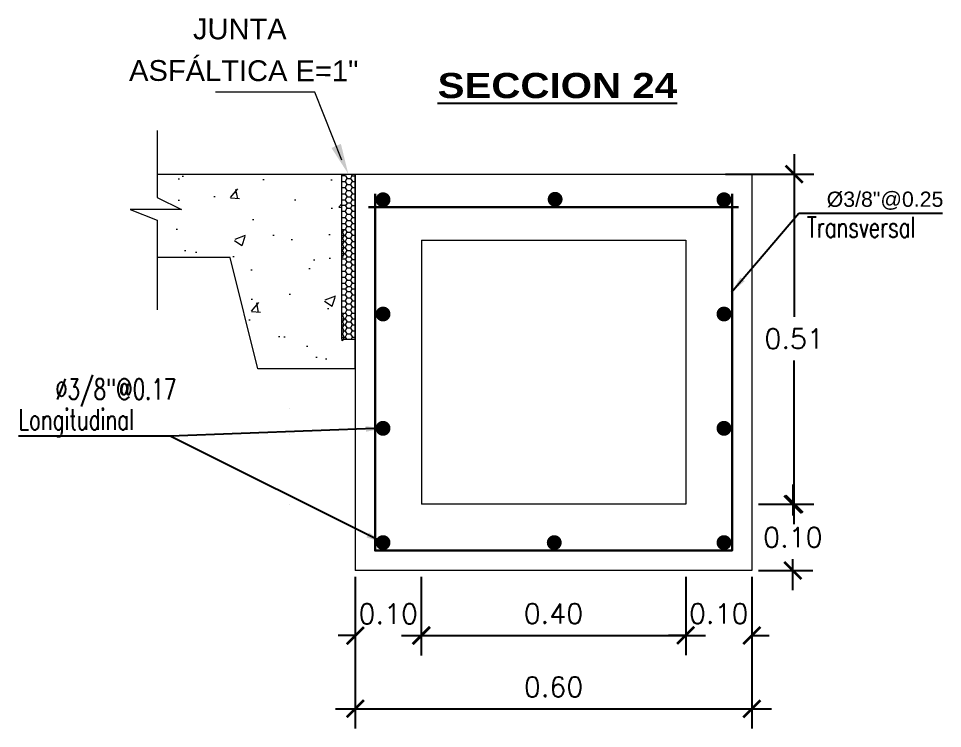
# Model space of a CAD drawing. Header units: millimetres. Extents: x 2085 to 2236, y 1365 to 1444.
# Drawn here: x 2229.721 to 2231.12, y 1434.701 to 1435.776 of the extents above; entities that cross this region are included whole.
import ezdxf

# ---------------------------------------------------------------- set-up
doc = ezdxf.new("R2010")
doc.units = ezdxf.units.MM
doc.linetypes.add('ACAD_ISO02W100', pattern=[15, 12, -3])
doc.linetypes.add('DASHED2', pattern=[0.375, 0.25, -0.125])
for name, color, linetype, lineweight in [('0.2', 32, 'ACAD_ISO02W100', 0), ('cotas', 1, 'Continuous', 15), ('linea fina 01', 189, 'Continuous', 0), ('PROYECCIONES-INT', 1, 'DASHED2', 5), ('TEXTO', 255, 'Continuous', 5)]:
    doc.layers.add(name, color=color, linetype=linetype, lineweight=lineweight)
doc.layers.add('TEX', color=3, linetype='Continuous')
doc.styles.add('COTAS', font='arial.ttf')
doc.styles.add('MtXpl_Arial_Black', font='')
doc.styles.add('ROMANS', font='romans.shx', dxfattribs={"width": 0.7})
doc.styles.add('ROMANS-DIM', font='romans.shx')
doc.styles.add('VANO', font='swissl.ttf', dxfattribs={"height": 0.2})
doc.styles.get('MtXpl_Arial_Black').set_extended_font_data('Arial Black')
doc.dimstyles.new('1-25V', dxfattribs={"dimscale": 0.2, "dimtxt": 0.18, "dimasz": 0.13, "dimexe": 0.18, "dimexo": 0.15, "dimgap": 0.1, "dimtad": 0, "dimtih": 1, "dimtoh": 1, "dimzin": 0, "dimdsep": 46, "dimtxsty": 'COTAS', "dimcen": 0.09, "dimadec": 0, "dimazin": 0, "dimtfac": 1, "dimtmove": 2, "dimatfit": 3, "dimfxl": 1, "dimtolj": 1, "dimtzin": 0, "dimarcsym": 0})
doc.dimstyles.new('20_METRIC  ARCHITECTURAL', dxfattribs={"dimscale": 0.2, "dimtxt": 0.03, "dimasz": 0.13, "dimexe": 0.15, "dimexo": 0.05, "dimgap": 0.09, "dimtad": 1, "dimtih": 1, "dimtoh": 1, "dimzin": 0, "dimdsep": 46, "dimtxsty": 'ROMANS-DIM', "dimblk": 'ARCHTICK', "dimcen": 2, "dimdle": 0.15, "dimclrd": 9, "dimclre": 9, "dimadec": 0, "dimazin": 0, "dimtfac": 1, "dimtix": 1, "dimtofl": 0, "dimtmove": 0, "dimatfit": 3, "dimfxl": 1, "dimfrac": 2, "dimtolj": 1, "dimtzin": 0, "dimarcsym": 0})

# ---------------------------------------------------------------- blocks, each defined once
blk = doc.blocks.new('_ArchTick')
at = {"color": 0, "linetype": 'ByBlock', "const_width": 0.15}
blk.add_lwpolyline([(-0.5, -0.5), (0.5, 0.5)], dxfattribs=at)
blk = doc.blocks.new('*D1007')
at = {"color": 9, "lineweight": -2, "transparency": 16777216}
for p, q in [((2230.231055997716, 1434.930565555384), (2230.231055997716, 1434.70113830856)), ((2230.831055997751, 1434.930565555384), (2230.831055997751, 1434.70113830856)), ((2230.201055997716, 1434.73113830856), (2230.861055997751, 1434.73113830856))]:
    blk.add_line(p, q, dxfattribs=at)
at = {"layer": 'Defpoints', "color": 0, "transparency": 16777216}
for p in [(2230.231055997716, 1434.940565555384, 5186.962977339907), (2230.831055997751, 1434.940565555384, 5186.962977339907), (2230.831055997751, 1434.73113830856)]:
    blk.add_point(p, dxfattribs=at)
at = {"color": 9, "lineweight": -2, "transparency": 16777216, "xscale": 0.026, "yscale": 0.026, "zscale": 0.026, "rotation": 180}
blk.add_blockref('_ArchTick', (2230.231055997716, 1434.73113830856), dxfattribs=at)
at = {"color": 9, "lineweight": -2, "transparency": 16777216, "xscale": 0.026, "yscale": 0.026, "zscale": 0.026}
blk.add_blockref('_ArchTick', (2230.831055997751, 1434.73113830856), dxfattribs=at)
at = {"color": 0, "lineweight": 0, "transparency": 16777216, "insert": (2230.531055997762, 1434.76413830856), "char_height": 0.03, "attachment_point": 5, "style": 'ROMANS-DIM'}
blk.add_mtext('\\A1;0.60', dxfattribs=at)
blk = doc.blocks.new('*D1008')
at = {"color": 9, "lineweight": -2, "transparency": 16777216}
for p, q in [((2230.895102916573, 1435.570565556874), (2230.895102916573, 1435.324242410457)), ((2230.791055861965, 1435.540565556874), (2230.925102916573, 1435.540565556874)), ((2230.895102916573, 1435.010565467467), (2230.895102916573, 1435.258242410457)), ((2230.841055861895, 1435.040565467467), (2230.925102916573, 1435.040565467467))]:
    blk.add_line(p, q, dxfattribs=at)
at = {"layer": 'Defpoints', "color": 0, "transparency": 16777216}
for p in [(2230.781055861965, 1435.540565556874, 5186.962977339907), (2230.831055861895, 1435.040565467467, 5186.962977339907), (2230.895102916573, 1435.040565467467)]:
    blk.add_point(p, dxfattribs=at)
at = {"color": 9, "lineweight": -2, "transparency": 16777216, "xscale": 0.026, "yscale": 0.026, "zscale": 0.026}
for p, rotation in [((2230.895102916573, 1435.540565556874), 90), ((2230.895102916573, 1435.040565467467), 270)]:
    blk.add_blockref('_ArchTick', p, dxfattribs=dict(at, rotation=rotation))
at = {"color": 0, "lineweight": 0, "transparency": 16777216, "insert": (2230.895102916573, 1435.291242410456), "char_height": 0.03, "width": 0.0914285714285714, "attachment_point": 5, "style": 'ROMANS-DIM'}
blk.add_mtext('\\A1;0.51', dxfattribs=at)
blk = doc.blocks.new('*D1009')
at = {"color": 9, "lineweight": -2, "transparency": 16777216}
for p, q in [((2230.893112378948, 1435.070565467467), (2230.893112378948, 1435.023565557992)), ((2230.841055861895, 1435.040565467467), (2230.923112378949, 1435.040565467467)), ((2230.893112378948, 1434.910565557247), (2230.893112378948, 1434.957565557992)), ((2230.841055861895, 1434.940565557247), (2230.923112378949, 1434.940565557247))]:
    blk.add_line(p, q, dxfattribs=at)
at = {"layer": 'Defpoints', "color": 0, "transparency": 16777216}
for p in [(2230.831055861895, 1435.040565467467), (2230.831055861895, 1434.940565557247), (2230.893112378948, 1434.940565557247)]:
    blk.add_point(p, dxfattribs=at)
at = {"color": 9, "lineweight": -2, "transparency": 16777216, "xscale": 0.026, "yscale": 0.026, "zscale": 0.026}
for p, rotation in [((2230.893112378948, 1435.040565467467), 90), ((2230.893112378948, 1434.940565557247), 270)]:
    blk.add_blockref('_ArchTick', p, dxfattribs=dict(at, rotation=rotation))
at = {"color": 0, "lineweight": 0, "transparency": 16777216, "insert": (2230.893112378948, 1434.990565557991), "char_height": 0.03, "attachment_point": 5, "style": 'ROMANS-DIM'}
blk.add_mtext('\\A1;0.10', dxfattribs=at)
blk = doc.blocks.new('*D1010')
at = {"color": 9, "lineweight": -2, "transparency": 16777216}
for p, q in [((2230.231055997716, 1434.930565557246), (2230.231055997716, 1434.811714997803)), ((2230.330776377054, 1434.930565557246), (2230.330776377054, 1434.811714997803)), ((2230.231055997716, 1434.841714997803), (2230.205055997716, 1434.841714997803)), ((2230.330776377054, 1434.841714997803), (2230.356776377053, 1434.841714997803))]:
    blk.add_line(p, q, dxfattribs=at)
at = {"layer": 'Defpoints', "color": 0, "transparency": 16777216}
for p in [(2230.231055997716, 1434.940565557246, 5186.962977339907), (2230.330776377054, 1434.940565557246, 5186.962977339907), (2230.330776377054, 1434.841714997803)]:
    blk.add_point(p, dxfattribs=at)
at = {"color": 9, "lineweight": -2, "transparency": 16777216, "xscale": 0.026, "yscale": 0.026, "zscale": 0.026}
blk.add_blockref('_ArchTick', (2230.231055997716, 1434.841714997803), dxfattribs=at)
at = {"color": 9, "lineweight": -2, "transparency": 16777216, "xscale": 0.026, "yscale": 0.026, "zscale": 0.026, "rotation": 180}
blk.add_blockref('_ArchTick', (2230.330776377054, 1434.841714997803), dxfattribs=at)
at = {"color": 0, "lineweight": 0, "transparency": 16777216, "insert": (2230.280916187385, 1434.874714997803), "char_height": 0.03, "attachment_point": 5, "style": 'ROMANS-DIM'}
blk.add_mtext('\\A1;0.10', dxfattribs=at)
blk = doc.blocks.new('*D1011')
at = {"color": 9, "lineweight": -2, "transparency": 16777216}
for p, q in [((2230.330776377054, 1434.930565555384), (2230.330776377054, 1434.812136458521)), ((2230.731055997716, 1434.930565555384), (2230.731055997716, 1434.812136458521)), ((2230.300776377053, 1434.842136458521), (2230.761055997716, 1434.842136458521))]:
    blk.add_line(p, q, dxfattribs=at)
at = {"layer": 'Defpoints', "color": 0, "transparency": 16777216}
for p in [(2230.330776377054, 1434.940565555384, 10373.92595467981), (2230.731055997716, 1434.940565555384, 5186.962977339907), (2230.731055997716, 1434.842136458521)]:
    blk.add_point(p, dxfattribs=at)
at = {"color": 9, "lineweight": -2, "transparency": 16777216, "xscale": 0.026, "yscale": 0.026, "zscale": 0.026, "rotation": 180}
blk.add_blockref('_ArchTick', (2230.330776377054, 1434.842136458521), dxfattribs=at)
at = {"color": 9, "lineweight": -2, "transparency": 16777216, "xscale": 0.026, "yscale": 0.026, "zscale": 0.026}
blk.add_blockref('_ArchTick', (2230.731055997716, 1434.842136458521), dxfattribs=at)
at = {"color": 0, "lineweight": 0, "transparency": 16777216, "insert": (2230.530916187385, 1434.875136458521), "char_height": 0.03, "attachment_point": 5, "style": 'ROMANS-DIM'}
blk.add_mtext('\\A1;0.40', dxfattribs=at)
blk = doc.blocks.new('*D1012')
at = {"color": 9, "lineweight": -2, "transparency": 16777216}
for p, q in [((2230.731055997716, 1434.930565555384), (2230.731055997716, 1434.812136458521)), ((2230.831055997751, 1434.930565555384), (2230.831055997751, 1434.812136458521)), ((2230.731055997716, 1434.842136458521), (2230.705055997716, 1434.842136458521)), ((2230.831055997751, 1434.842136458521), (2230.857055997751, 1434.842136458521))]:
    blk.add_line(p, q, dxfattribs=at)
at = {"layer": 'Defpoints', "color": 0, "transparency": 16777216}
for p in [(2230.731055997716, 1434.940565555384, 5186.962977339907), (2230.831055997751, 1434.940565555384, 5186.962977339907), (2230.831055997751, 1434.842136458521)]:
    blk.add_point(p, dxfattribs=at)
at = {"color": 9, "lineweight": -2, "transparency": 16777216, "xscale": 0.026, "yscale": 0.026, "zscale": 0.026}
blk.add_blockref('_ArchTick', (2230.731055997716, 1434.842136458521), dxfattribs=at)
at = {"color": 9, "lineweight": -2, "transparency": 16777216, "xscale": 0.026, "yscale": 0.026, "zscale": 0.026, "rotation": 180}
blk.add_blockref('_ArchTick', (2230.831055997751, 1434.842136458521), dxfattribs=at)
at = {"color": 0, "lineweight": 0, "transparency": 16777216, "insert": (2230.781055997733, 1434.875136458521), "char_height": 0.03, "attachment_point": 5, "style": 'ROMANS-DIM'}
blk.add_mtext('\\A1;0.10', dxfattribs=at)
blk = doc.blocks.new('TEXTO 1')
at = {"layer": 'linea fina 01', "ltscale": 0.1}
for p, q in [((-0.0508167723950521, 0.1241394892707319), (-0.2010398150864177, 0.1241394892707319)), ((-0.0100357992129006, 0.0209258095888174), (-0.0508167723950521, 0.1241394892707319))]:
    blk.add_line(p, q, dxfattribs=at)
blk.add_solid([(-0.02553807579244, 0.0394717055042122), (0, 0), (-0.0113560050455419, 0.0456207189772329)], dxfattribs=at)
at = {"layer": '0.2', "color": 251, "true_color": 0x636466, "style": 'VANO', "oblique": 359.9999999999988}
for s, p in [('JUNTA', (-0.235123199257103, 0.2039847484927009, -5186.962977339907)), ('ASFÁLTICA E=1"', (-0.331776078852684, 0.1410587300779298, -5186.962977339907))]:
    blk.add_text(s, height=0.0314999999999926, rotation=359.8799999999986, dxfattribs=at).set_placement(p)
blk = doc.blocks.new('junta asfaltica')
at = {"lineweight": 0}
h = blk.add_hatch(dxfattribs=at)
h.set_pattern_fill('AR-CONC', scale=0.01, style=0)
h.set_pattern_definition([(50, (-0.1189008341857516, -0.0700673807971271), (0.1639662020964036, -0.0143451769850128), [0.017145, -0.188595]), (355, (-0.1189008341857516, -0.0700673807971271), (-0.0317190792824724, 0.1719511607151316), [0.013716, -0.150876525753]), (100.4514446999999, (-0.1052370278862327, -0.0712628090009275), (0.1322471223813179, 0.1576059767209756), [0.01457100792, -0.1602812201399999]), (46.1842, (-0.1189008341857516, -0.0243473808466206), (0.2439711368029169, -0.0378380951394544), [0.0257175, -0.2828925]), (96.6355576099999, (-0.0985699241846305, -0.0275005307792071), (0.2136637206463527, 0.2226835121379494), [0.021856520826, -0.240422047344]), (351.18415117, (-0.1189008341857516, -0.0243473808466206), (0.2136637206584793, 0.2226835121269794), [0.020573970363, -0.226313758728]), (21, (-0.0960408341843504, -0.0357773808761977), (0.1364529521422192, -0.0920386783683789), [0.017145, -0.188595]), (326, (-0.0960408341843504, -0.0357773808761977), (0.0556218255128824, 0.1657691695100873), [0.013716, -0.150876]), (71.45144499999999, (-0.0846697548481643, -0.0434472707099758), (0.1920747773508445, 0.0737304919973147), [0.01457100792, -0.16028094384]), (37.5, (-0.1189008341857516, -0.0700673807971271), (0.0027797429255326, 0.0760995349858378), [0, -0.1490472, 0, -0.153162, 0, -0.1514475]), (7.499999999999999, (-0.1189008341857516, -0.0700673807971271), (0.0601376962592752, 0.0901625173363076), [0, -0.0873252, 0, -0.1456182, 0, -0.0577215]), (327.5, (-0.1698786341848972, -0.0700673807971271), (0.1220315356501842, -0.0051558695934061), [0, -0.05715, 0, -0.178308, 0, -0.236601]), (317.5, (-0.1927386341862984, -0.0700673807971271), (0.1333162632474163, 0.0228838419299997), [0, -0.074295, 0, -0.1184148, 0, -0.168021])])
h.paths.add_polyline_path([(-0.0210516101701615, 2.68221356e-08), (-0.2996047820056447, 2.68221356e-08), (-0.2996047820056447, -0.0354425396023999), (-0.2629513452084211, -0.0536842927335783), (-0.3405718617955244, -0.0536842927335783), (-0.2996047820056447, -0.0698087543248676), (-0.2996047820056447, -0.1263088059424717), (-0.1894634049244814, -0.1263088059424717), (-0.1473604562202126, -0.2947206035255476), (-0.0210516101701615, -0.2947206075489248)])
h = blk.add_hatch(dxfattribs=at)
h.set_pattern_fill('HONEY', scale=0.0187124216457653, angle=180, style=0)
h.set_pattern_definition([(360, (-1344.435306308298, 712.0165321929755), (0.0080206117279161, -0.0046307012336861), [0.0053470744852774, -0.0106941489705549]), (240, (-1344.435306308298, 712.0165321929755), (-0.0080206107696662, -0.0046307028934237), [0.0053470744852774, -0.0106941489705549]), (300, (-1344.435306308298, 712.0165321929755), (9.5825e-10, -0.0092614041271098), [-0.0106941489705548, 0.0053470744852774])])
h.paths.add_polyline_path([(-0.0210514743416752, -0.0843195278941949), (-0.0210514743416752, -0.1264220193027086), (-0.0160414602769379, -0.1264220193027086), (-0.0160414602769379, -0.0843195278941949)])
h = blk.add_hatch(dxfattribs=at)
h.set_pattern_fill('HONEY', scale=0.0187124216457653, angle=180, style=0)
h.set_pattern_definition([(360, (-1344.435306308298, 711.8902233816681), (0.0080206117279161, -0.0046307012336861), [0.0053470744852774, -0.0106941489705549]), (240, (-1344.435306308298, 711.8902233816681), (-0.0080206107696662, -0.0046307028934237), [0.0053470744852774, -0.0106941489705549]), (300, (-1344.435306308298, 711.8902233816681), (9.5825e-10, -0.0092614041271098), [-0.0106941489705548, 0.0053470744852774])])
h.paths.add_polyline_path([(-0.0210514743416752, -0.2106283378600438), (-0.0210514743416752, -0.2527308292685575), (-0.0160414602769379, -0.2527308292685575), (-0.0160414602769379, -0.2106283378600438)])
at = {"color": 7, "linetype": 'ByBlock', "lineweight": 0}
for p, q in [((-0.2996047820056447, 0.0657418549060367), (-0.2996047820056447, -0.0354425369203)), ((-0.2996047820056447, -0.0354425369203), (-0.2629513452084211, -0.0536842887102012)), ((-0.2629513452084211, -0.0536842887102012), (-0.3405718617955244, -0.0536842887102012)), ((-0.3405718617955244, -0.0536842887102012), (-0.2996047820056447, -0.0698087529838176)), ((-0.2996047820056447, -0.0698087529838176), (-0.2996047820056447, -0.2053593622147218))]:
    blk.add_line(p, q, dxfattribs=at)
at = {"color": 7, "lineweight": 0}
for p, q in [((-0.2996047820056447, 2.81631856e-08), (-0.0210516101701615, 2.81631856e-08)), ((-0.0210514743416752, 0), (0, 0)), ((-0.0210514743416752, 0), (-0.0210514743416752, -0.25)), ((-0.0066348896848467, 0), (-0.0049328113927913, -0.0029480829834938)), ((-1.357866495e-07, -0.2947206048668249), (-1.357866495e-07, 0)), ((-0.0210515703142846, -0.010682698041137), (-0.0205355835823866, -0.0115764141082764)), ((-0.020682943747488, -0.0112982127070609), (-0.0210515702724479, -0.0119366937874475)), ((-0.0148197005551083, -0.0027724613248665), (-0.0210514743416752, -0.0027724613248665)), ((-0.0203683337476832, -0.0113096965849309), (-0.0150212592793651, -0.0113096965849309)), ((-0.0126623334804208, -0.0066675102709723), (-0.0153358707461848, -0.0112982113657836)), ((-0.0151885115028563, -0.0115764141082764), (-0.0125149742584654, -0.0162071165441375)), ((-0.0148361946316982, -0.0029252399504003), (-0.0125149739019435, -0.0069457130134651)), ((-0.0123477220349742, -0.0066789941488423), (-0.0070006475457376, -0.0066789941488423)), ((-0.0051546604418036, -0.0029252412914502), (-0.0073152590334757, -0.0066675075888725)), ((-0.0046417228782047, -0.0112982100247336), (-0.0073152601439688, -0.0159289124608222)), ((-0.0071679010893604, -0.0069457116721878), (-0.0044943638449695, -0.0115764141082764)), ((-0.0051235891251054, -0.0029047425091449), (2.09184e-11, -0.0029047425091449)), ((-0.0043271103013467, -0.0113096965849309), (-9.55119503e-08, -0.0113096965849309)), ((-0.0210515699372991, -0.0199441029130867), (-0.0205355831840279, -0.0208378162978988)), ((-0.0206829452140482, -0.0205596175790106), (-0.0210515706708066, -0.0211980946362473)), ((-0.0203683337476832, -0.0205710987745533), (-0.0150212592793651, -0.0205710987745533)), ((-0.0126623334804208, -0.0159289138018721), (-0.0153358707461848, -0.0205596148966834)), ((-0.012662334612287, -0.0251903173327719), (-0.0153358718775962, -0.0298210184275831)), ((-0.0151885091140685, -0.0208378176391761), (-0.0125149718487592, -0.0254685200750373)), ((-0.0123477220349742, -0.0159403976797421), (-0.0070006475457376, -0.0159403976797421)), ((-0.0123477220349742, -0.0252017985283146), (-0.0070006475457376, -0.0252017985283146)), ((-0.0046417231928899, -0.0205596135556334), (-0.0073152604372808, -0.0251903146504446)), ((-0.0071678994549984, -0.0162071192264648), (-0.004494362168316, -0.0208378189802261)), ((-0.0071678997692288, -0.0254685200750373), (-0.0044943625248379, -0.0300992225108985)), ((-0.0043271103013467, -0.0205710987745533), (-9.55119503e-08, -0.0205710987745533)), ((-0.0210515702724479, -0.0292055037616592), (-0.0205355819684883, -0.0300992225108985)), ((-0.0206829452140482, -0.0298210197686331), (-0.0210515703774945, -0.0304594981669197)), ((-0.0210515698745439, -0.038466907292559), (-0.0205355807952401, -0.0393606260417983)), ((-0.0206829463459144, -0.0390824232995328), (-0.0210515704193313, -0.0397208990157196)), ((-0.0203683337476832, -0.0298325009644032), (-0.0150212592793651, -0.0298325009644032)), ((-0.0203683337476832, -0.0390939018129757), (-0.0150212592793651, -0.0390939018129757)), ((-0.012662334905599, -0.0344517195223944), (-0.0153358721709083, -0.0390824219584829)), ((-0.0151885087157098, -0.0300992225108985), (-0.0125149714504005, -0.0347299236059371)), ((-0.0151885074797065, -0.0393606260417983), (-0.0125149702348608, -0.0439913284778868)), ((-0.0123477220349742, -0.0344632034002643), (-0.0070006475457376, -0.0344632034002643)), ((-0.0046417253929576, -0.0298210197686331), (-0.0073152626373485, -0.0344517222047216)), ((-0.0046417257703979, -0.0390824232995328), (-0.0073152630357072, -0.043713125735394)), ((-0.007167897380441, -0.034729924946987), (-0.004494360114677, -0.0393606260417983)), ((-0.0043271103013467, -0.0298325009644032), (-9.55537871e-08, -0.0298325009644032)), ((-0.0043271103013467, -0.0390939018129757), (-9.55537871e-08, -0.0390939018129757)), ((-0.0210515703142846, -0.0557221157848744), (-0.0205355839802906, -0.0566158291696866)), ((-0.0149139519339769, -0.0477837949990772), (-0.0206632865078973, -0.0477837949990772)), ((-0.0126623331034352, -0.0517069253326099), (-0.0153358703478261, -0.0563376264274211)), ((-0.0125149702348608, -0.0439913284778868), (-0.014899782829616, -0.0475884993372802)), ((-0.0148361946316982, -0.0479646563528604), (-0.0125149739019435, -0.0519851307569752)), ((-0.0123477220349742, -0.0437246042490642), (-0.0070006475457376, -0.0437246042490642)), ((-0.0123477220349742, -0.0517184105515298), (-0.0070006475457376, -0.0517184105515298)), ((-0.0051546604418036, -0.0479646590351877), (-0.0073152590334757, -0.0517069253326099)), ((-0.0071679007123748, -0.0519851307569752), (-0.0044943634466108, -0.0566158305107365)), ((-0.0069412944512806, -0.0439446634054548), (-0.0051814038679368, -0.0474320340156282)), ((-0.0052986274031355, -0.0476877263188271), (2.09184e-11, -0.0476877263188271)), ((-0.020682943747488, -0.056337630450571), (-0.0210515702724479, -0.056976108849085)), ((-0.0210515699372991, -0.0649835179744969), (-0.0205355831840279, -0.0658772340416363)), ((-0.0206829448370627, -0.0655990312993708), (-0.0210515706708066, -0.0662375083566076)), ((-0.0203683337476832, -0.056349112987391), (-0.0150212592793651, -0.056349112987391)), ((-0.0203683337476832, -0.0656105138361909), (-0.0150212592793651, -0.0656105138361909)), ((-0.0126623334804208, -0.0609683302043322), (-0.0153358707461848, -0.0655990312993708)), ((-0.0151885111258707, -0.0566158305107365), (-0.0125149738601067, -0.061246532946825)), ((-0.015188509491054, -0.0658772353826862), (-0.0125149722466631, -0.0705079364777248)), ((-0.0123477220349742, -0.0609798140824296), (-0.0070006475457376, -0.0609798140824296)), ((-0.0046417228782047, -0.0563376264274211), (-0.0073152601439688, -0.0609683275222324)), ((-0.0046417231928899, -0.0655990299580935), (-0.0073152604372808, -0.0702297310531321)), ((-0.0071678994549984, -0.061246534287875), (-0.004494362168316, -0.0658772367239635)), ((-0.0043271103013467, -0.056349112987391), (-9.55119503e-08, -0.056349112987391)), ((-0.0043271103013467, -0.0656105138361909), (-9.55119503e-08, -0.0656105138361909)), ((-0.0210515702724479, -0.0742449201643467), (-0.0205355819684883, -0.075138637572536)), ((-0.0206829452140482, -0.0748604361713206), (-0.0210515695812319, -0.0754989132285573)), ((-0.0210515698745439, -0.0835063236952465), (-0.0206477031460963, -0.0842058411240032)), ((-0.0203683337476832, -0.0748719160258133), (-0.0150212592793651, -0.0748719160258133)), ((-0.012662334612287, -0.0702297323941821), (-0.0153358718775962, -0.0748604348302706)), ((-0.012662334905599, -0.0794911372661318), (-0.0153358721709083, -0.0841218370198931)), ((-0.0151885087157098, -0.075138637572536), (-0.0125149714504005, -0.0797693400083972)), ((-0.0123477220349742, -0.0702412162720521), (-0.0070006475457376, -0.0702412162720521)), ((-0.0123477220349742, -0.0795026184619019), (-0.0070006475457376, -0.0795026184619019)), ((-0.0046417254766311, -0.0748604361713206), (-0.0073152627423951, -0.0794911386071817)), ((-0.0071678993713249, -0.0705079391598247), (-0.0044943621264792, -0.075138638913586)), ((-0.0071678977783449, -0.0797693413494471), (-0.0046064829057286, -0.0842058411240032)), ((-0.0043271103013467, -0.0748719160258133), (-9.55537871e-08, -0.0748719160258133)), ((-0.0210515696230687, -0.0920769859849315), (-0.0205355836869785, -0.092970700711021)), ((-0.0206829438311615, -0.0926924993098055), (-0.0210515699791358, -0.0933309790491421)), ((-0.0206829463459144, -0.084121839701993), (-0.0207314448966827, -0.0842058411240032)), ((-0.0203683337476832, -0.0841333195567131), (-0.0150212592793651, -0.0841333195567131)), ((-0.0203683337476832, -0.0927039805053482), (-0.0150212592793651, -0.0927039805053482)), ((-0.0126623335854674, -0.088061795532667), (-0.0153358708507767, -0.0926924979687556)), ((-0.0126623335431759, -0.0973232004046167), (-0.0153358707880216, -0.101953900158378)), ((-0.015188510140888, -0.092970700711021), (-0.0125149728751239, -0.0976014018058322)), ((-0.0148361947362901, -0.0843195265531449), (-0.0125149740069901, -0.0883399996162098)), ((-0.0123477220349742, -0.088073280751587), (-0.0070006475457376, -0.088073280751587)), ((-0.0123477220349742, -0.0973346829414368), (-0.0070006475457376, -0.0973346829414368)), ((-0.0051546604836403, -0.0843195278941949), (-0.0073152590753125, -0.0880617941916171)), ((-0.0046417224803008, -0.0926924966274783), (-0.0073152597456101, -0.0973231963812396)), ((-0.0071679011521155, -0.0883399982749325), (-0.0044943638868062, -0.0929706993699711)), ((-0.0071678995386719, -0.0976014044879321), (-0.0044943622733626, -0.1022321055829707)), ((-0.0043271103013467, -0.0841333195567131), (-9.55537871e-08, -0.0841333195567131)), ((-0.0043271103013467, -0.0927039805053482), (-9.55119503e-08, -0.0927039805053482)), ((-0.0210515699372991, -0.1013383868337314), (-0.0205355831840279, -0.1022321029006434)), ((-0.0206829453190949, -0.101953901499428), (-0.0210515707544801, -0.1025923812389919)), ((-0.0210515695812319, -0.1105997917054537), (-0.0205355820526165, -0.1114935077725931)), ((-0.0206829452772581, -0.1112153063713777), (-0.0210515700209726, -0.1118537820875645)), ((-0.0203683337476832, -0.101965384036248), (-0.0150212592793651, -0.101965384036248)), ((-0.0203683337476832, -0.1112267862260978), (-0.0150212592793651, -0.1112267862260978)), ((-0.0126623342348467, -0.1065846025942392), (-0.0153358714792376, -0.1112153050303277)), ((-0.015188509197742, -0.1022321055829707), (-0.0125149719533511, -0.1068628080188319)), ((-0.0151885087157098, -0.1114935077725931), (-0.0125149714504005, -0.1161242088676317)), ((-0.0123477220349742, -0.1065960851310592), (-0.0070006475457376, -0.1065960851310592)), ((-0.0046417235698755, -0.1019538988173281), (-0.0073152608356395, -0.1065846012531892)), ((-0.0046417250787272, -0.1112153063713777), (-0.0073152623649548, -0.115846006125139)), ((-0.0071678984072605, -0.1068628080188319), (-0.0044943611624149, -0.1114935091138705)), ((-0.0043271103013467, -0.101965384036248), (-9.55119503e-08, -0.101965384036248)), ((-0.0043271103013467, -0.1112267862260978), (-9.55537871e-08, -0.1112267862260978)), ((-0.0210515698745439, -0.1198611925542536), (-0.0205355807952401, -0.1207549126445428)), ((-0.0206829459475557, -0.1204767085612275), (-0.0210515700209726, -0.121115182936137)), ((-0.0203683337476832, -0.1204881884157203), (-0.0150212592793651, -0.1204881884157203)), ((-0.0126623353035029, -0.115846004784089), (-0.015335872569267, -0.1204767072199502)), ((-0.0151885076052167, -0.1207549126445428), (-0.0125149703189891, -0.1253856150806314)), ((-0.0129228676319144, -0.1255586645006588), (-0.0148348480788627, -0.1288070999084994)), ((-0.0123477220349742, -0.115857488661959), (-0.0070006475457376, -0.115857488661959)), ((-0.0123477220349742, -0.1251188908515814), (-0.0070006475457376, -0.1251188908515814)), ((-0.0073218910883952, -0.1251188908515814), (-0.0049328113927913, -0.1292568942903927)), ((-0.0046417261683018, -0.1204767085612275), (-0.0073152634336111, -0.1251074109970887)), ((-0.0071678974850329, -0.1161242115497316), (-0.0044943602197236, -0.1207549139855928)), ((-0.0043271103013467, -0.1204881884157203), (-9.55537871e-08, -0.1204881884157203)), ((-0.1894634049244814, -0.1263088032603719), (-0.2996047820056447, -0.1263088032603719)), ((-0.1473604562202126, -0.2947206021844977), (-0.1894634049244814, -0.1263088032603719)), ((-0.0210515703142846, -0.1369915093480358), (-0.0205355835823866, -0.1378852240741253)), ((-0.020682943747488, -0.1376070226729098), (-0.0210515702724479, -0.1382455037532964)), ((-0.0148197005551083, -0.1290812712907154), (-0.0210514743416752, -0.1290812712907154)), ((-0.0203683337476832, -0.1376185065507798), (-0.0150212592793651, -0.1376185065507798)), ((-0.0126623334804208, -0.1329763215778712), (-0.0153358707461848, -0.1376070213316325)), ((-0.0151885115028563, -0.1378852240741253), (-0.0125149742584654, -0.1425159265099865)), ((-0.0148361946316982, -0.1292340499162492), (-0.0125149739019435, -0.133254524320364)), ((-0.0123477220349742, -0.1329878041146912), (-0.0070006475457376, -0.1329878041146912)), ((-0.0051546604418036, -0.1292340525983491), (-0.0073152590334757, -0.1329763188957713)), ((-0.0046417228782047, -0.1376070199905826), (-0.0073152601439688, -0.1422377224266711)), ((-0.0071679010893604, -0.1332545229793141), (-0.0044943638449695, -0.1378852240741253)), ((-0.0051235891251054, -0.1292135524749938), (2.09184e-11, -0.1292135524749938)), ((-0.0043271103013467, -0.1376185065507798), (-9.55119503e-08, -0.1376185065507798)), ((-0.0210515699372991, -0.1462529128789356), (-0.0205355831840279, -0.1471466276050251)), ((-0.0206829452140482, -0.1468684275448595), (-0.0210515706708066, -0.1475069046020963)), ((-0.0203683337476832, -0.1468799073993523), (-0.0150212592793651, -0.1468799073993523)), ((-0.0126623334804208, -0.142237723767721), (-0.0153358707461848, -0.1468684262038096)), ((-0.012662334612287, -0.1514991259575709), (-0.0153358718775962, -0.156129828393432)), ((-0.0151885091140685, -0.147146628946075), (-0.0125149718487592, -0.1517773300408862)), ((-0.0123477220349742, -0.1422492089866409), (-0.0070006475457376, -0.1422492089866409)), ((-0.0123477220349742, -0.1515106098354408), (-0.0070006475457376, -0.1515106098354408)), ((-0.0046417231928899, -0.1468684248625323), (-0.0073152604372808, -0.1514991246162936)), ((-0.0071678994549984, -0.1425159291923137), (-0.004494362168316, -0.1471466302871249)), ((-0.0071678997692288, -0.1517773300408862), (-0.0044943625248379, -0.1564080324767474)), ((-0.0043271103013467, -0.1468799073993523), (-9.55119503e-08, -0.1468799073993523)), ((-0.0210515702724479, -0.1555143137275081), (-0.0205355819684883, -0.1564080324767474)), ((-0.0206829452140482, -0.156129829734482), (-0.0210515703774945, -0.156768309474046)), ((-0.0210515698745439, -0.1647757172584079), (-0.0205355807952401, -0.1656694360076472)), ((-0.0206829463459144, -0.1653912332653817), (-0.0210515704193313, -0.1660297089815685)), ((-0.0203683337476832, -0.1561413109302521), (-0.0150212592793651, -0.1561413109302521)), ((-0.0203683337476832, -0.1654027131198745), (-0.0150212592793651, -0.1654027131198745)), ((-0.012662334905599, -0.1607605308292932), (-0.0153358721709083, -0.1653912319243318)), ((-0.0151885087157098, -0.1564080324767474), (-0.0125149714504005, -0.1610387349128359)), ((-0.0151885074797065, -0.1656694360076472), (-0.0125149702348608, -0.1703001384437357)), ((-0.0123477220349742, -0.1607720133661132), (-0.0070006475457376, -0.1607720133661132)), ((-0.0046417253929576, -0.156129829734482), (-0.0073152626373485, -0.1607605321705705)), ((-0.0046417257703979, -0.1653912332653817), (-0.0073152630357072, -0.1700219357012429)), ((-0.007167897380441, -0.1610387362538859), (-0.004494360114677, -0.1656694360076472)), ((-0.0043271103013467, -0.1561413109302521), (-9.55537871e-08, -0.1561413109302521)), ((-0.0043271103013467, -0.1654027131198745), (-9.55537871e-08, -0.1654027131198745)), ((-0.0149139519339769, -0.1740926049649261), (-0.0206632865078973, -0.1740926049649261)), ((-0.0126623331034352, -0.1780157352984588), (-0.0153358703478261, -0.18264643773432)), ((-0.0125149702348608, -0.1703001384437357), (-0.014899782829616, -0.1738973093031291)), ((-0.0148361946316982, -0.1742734676599866), (-0.0125149739019435, -0.1782939407228241)), ((-0.0123477220349742, -0.1700334142149131), (-0.0070006475457376, -0.1700334142149131)), ((-0.0123477220349742, -0.1780272218584287), (-0.0070006475457376, -0.1780272218584287)), ((-0.0051546604418036, -0.1742734690010366), (-0.0073152590334757, -0.1780157352984588)), ((-0.0071679007123748, -0.1782939407228241), (-0.0044943634466108, -0.1829246418178627)), ((-0.0069412944512806, -0.1702534747123536), (-0.0051814038679368, -0.1737408453225271)), ((-0.0052986274031355, -0.173996536284676), (2.09184e-11, -0.173996536284676)), ((-0.0210515703142846, -0.1820309257507233), (-0.0205355839802906, -0.1829246404765854)), ((-0.020682943747488, -0.1826464404164198), (-0.0210515702724479, -0.1832849188149339)), ((-0.0210515699372991, -0.1912923279403458), (-0.0205355831840279, -0.1921860440074852)), ((-0.0206829448370627, -0.1919078412652197), (-0.0210515706708066, -0.1925463196635064)), ((-0.0203683337476832, -0.1826579229532399), (-0.0150212592793651, -0.1826579229532399)), ((-0.0203683337476832, -0.1919193238020398), (-0.0150212592793651, -0.1919193238020398)), ((-0.0126623334804208, -0.1872771388291312), (-0.0153358707461848, -0.1919078412652197)), ((-0.0151885111258707, -0.1829246418178627), (-0.0125149738601067, -0.1875553429126739)), ((-0.015188509491054, -0.1921860453485351), (-0.0125149722466631, -0.1968167477846236)), ((-0.0123477220349742, -0.1872886240482785), (-0.0070006475457376, -0.1872886240482785)), ((-0.0046417228782047, -0.18264643773432), (-0.0073152601439688, -0.1872771374880813)), ((-0.0046417231928899, -0.1919078399239424), (-0.0073152604372808, -0.196538542360031)), ((-0.0071678994549984, -0.1875553442537239), (-0.004494362168316, -0.1921860466898124)), ((-0.0043271103013467, -0.1826579229532399), (-9.55119503e-08, -0.1826579229532399)), ((-0.0043271103013467, -0.1919193238020398), (-9.55119503e-08, -0.1919193238020398)), ((-0.0210515702724479, -0.2005537301301956), (-0.0205355819684883, -0.2014474475383849)), ((-0.0206829452140482, -0.2011692461371695), (-0.0210515695812319, -0.2018077231944062)), ((-0.0203683337476832, -0.2011807273327122), (-0.0150212592793651, -0.2011807273327122)), ((-0.012662334612287, -0.1965385437010809), (-0.0153358718775962, -0.2011692447961195)), ((-0.012662334905599, -0.2057999458909308), (-0.0153358721709083, -0.2104306483267919)), ((-0.0151885087157098, -0.2014474475383849), (-0.0125149714504005, -0.2060781499742461)), ((-0.0123477220349742, -0.196550026237901), (-0.0070006475457376, -0.196550026237901)), ((-0.0123477220349742, -0.2058114284277508), (-0.0070006475457376, -0.2058114284277508)), ((-0.0046417254766311, -0.2011692461371695), (-0.0073152627423951, -0.2057999485730306)), ((-0.0071678993713249, -0.1968167491256736), (-0.0044943621264792, -0.2014474488794349)), ((-0.0071678977783449, -0.206078151315296), (-0.0046064829057286, -0.2105146510898521)), ((-0.0043271103013467, -0.2011807273327122), (-9.55537871e-08, -0.2011807273327122)), ((-0.0210515698745439, -0.2098151336610954), (-0.0206477031460963, -0.2105146510898521)), ((-0.0210515696230687, -0.2183857959507804), (-0.0205355836869785, -0.2192795106768699)), ((-0.0206829438311615, -0.2190013092756544), (-0.0210515699791358, -0.219639789014991)), ((-0.0206829463459144, -0.2104306496678419), (-0.0207314448966827, -0.2105146510898521)), ((-0.0203683337476832, -0.210442129522562), (-0.0150212592793651, -0.210442129522562)), ((-0.0203683337476832, -0.2190127918124745), (-0.0150212592793651, -0.2190127918124745)), ((-0.0126623335854674, -0.2143706054985159), (-0.0153358708507767, -0.2190013079346045)), ((-0.0126623335431759, -0.2236320090294157), (-0.0153358707880216, -0.2282627101242269)), ((-0.015188510140888, -0.2192795106768699), (-0.0125149728751239, -0.2239102131127311)), ((-0.0148361947362901, -0.2106283365189938), (-0.0125149740069901, -0.2146488095820587)), ((-0.0123477220349742, -0.2143820907174359), (-0.0070006475457376, -0.2143820907174359)), ((-0.0123477220349742, -0.2236434929072857), (-0.0070006475457376, -0.2236434929072857)), ((-0.0051546604836403, -0.2106283378600438), (-0.0073152590753125, -0.214370604157466)), ((-0.0046417224803008, -0.2190013065933272), (-0.0073152597456101, -0.2236320076883658)), ((-0.0071679011521155, -0.2146488068997314), (-0.0044943638868062, -0.21927950933582)), ((-0.0043271103013467, -0.210442129522562), (-9.55537871e-08, -0.210442129522562)), ((-0.0043271103013467, -0.2190127918124745), (-9.55119503e-08, -0.2190127918124745)), ((-0.0210515699372991, -0.2276471981406303), (-0.0205355831840279, -0.2285409128664924)), ((-0.0206829453190949, -0.2282627128063268), (-0.0210515707544801, -0.2289011898635636)), ((-0.0210515695812319, -0.2369086016713027), (-0.0205355820526165, -0.2378023177384421)), ((-0.0206829452772581, -0.2375241163372266), (-0.0210515700209726, -0.2381625920534134)), ((-0.0203683337476832, -0.2282741940020969), (-0.0150212592793651, -0.2282741940020969)), ((-0.0203683337476832, -0.2375355961919467), (-0.0150212592793651, -0.2375355961919467)), ((-0.0126623342348467, -0.2328934125600881), (-0.0153358714792376, -0.2375241149961766)), ((-0.015188509197742, -0.2285409168898695), (-0.0125149719533511, -0.2331716179846808)), ((-0.0123477220349742, -0.2329048964381855), (-0.0070006475457376, -0.2329048964381855)), ((-0.0046417235698755, -0.228262708783177), (-0.0073152608356395, -0.2328934112190382)), ((-0.0046417250787272, -0.2375241163372266), (-0.0073152623649548, -0.2421548174320378)), ((-0.0071678995386719, -0.223910214453781), (-0.0044943622733626, -0.2285409168898695)), ((-0.0071678984072605, -0.2331716179846808), (-0.0044943611624149, -0.2378023190797194)), ((-0.0043271103013467, -0.2282741940020969), (-9.55119503e-08, -0.2282741940020969)), ((-0.0043271103013467, -0.2375355961919467), (-9.55537871e-08, -0.2375355961919467)), ((-0.0210515698745439, -0.2461700025201026), (-0.0205355807952401, -0.2470637226103918)), ((-0.0206829459475557, -0.2467855185270764), (-0.0210515700209726, -0.2474239942430358)), ((-0.0210514743416752, -0.25), (-1.357866495e-07, -0.25)), ((-0.0203683337476832, -0.2467969983815692), (-0.0150212592793651, -0.2467969983815692)), ((-0.0126623353035029, -0.2421548147499379), (-0.015335872569267, -0.2467855171857991)), ((-0.0151885087157098, -0.2378023177384421), (-0.0125149714504005, -0.2424330188334807)), ((-0.0151885076052167, -0.2470637226103918), (-0.0134932470714375, -0.25)), ((-0.0123477220349742, -0.2421662986278079), (-0.0070006475457376, -0.2421662986278079)), ((-0.0071678974850329, -0.2424330228566305), (-0.0044943602197236, -0.2470637239514417)), ((-0.0046417261683018, -0.2467855185270764), (-0.0064976078897416, -0.25)), ((-0.0043271103013467, -0.2467969983815692), (-9.55537871e-08, -0.2467969983815692)), ((-1.357866495e-07, -0.2947206048668249), (-0.1473604562202126, -0.2947206021844977))]:
    blk.add_line(p, q, dxfattribs=at)
blk.add_blockref('TEXTO 1', (-0.0105257371706102, 0), dxfattribs=at)
blk = doc.blocks.new('*U706')
at = {"color": 5, "const_width": 0.01125}
blk.add_lwpolyline([(-0.0056249999999984, 0, 1), (0.0056249999999984, 0, 1)], format="xyb", close=True, dxfattribs=at)
blk = doc.blocks.new('*U705')
at = {"layer": 'cotas', "color": 0, "linetype": 'ByBlock', "lineweight": -2}
blk.add_blockref('*U706', (0, 0), dxfattribs=at)
at = {"layer": 'cotas', "color": 0, "linetype": 'ByBlock', "lineweight": -2, "transparency": 16777216}
for p in [(0.173, 0), (0.346, 0), (0.519, 0)]:
    blk.add_blockref('*U706', p, dxfattribs=at)
blk = doc.blocks.new('*U700')
at = {"color": 5, "const_width": 0.01125}
blk.add_lwpolyline([(-0.0056249999999984, 0, 1), (0.0056249999999984, 0, 1)], format="xyb", close=True, dxfattribs=at)
blk = doc.blocks.new('*U707')
at = {"layer": 'cotas', "color": 0, "linetype": 'ByBlock', "lineweight": -2}
blk.add_blockref('*U700', (0, 0), dxfattribs=at)
at = {"layer": 'cotas', "color": 0, "linetype": 'ByBlock', "lineweight": -2, "transparency": 16777216}
for p in [(0.173, 0), (0.346, 0), (0.519, 0)]:
    blk.add_blockref('*U700', p, dxfattribs=at)
blk = doc.blocks.new('*U702')
at = {"color": 5, "const_width": 0.01125}
blk.add_lwpolyline([(-0.0056249999999984, 0, 1), (0.0056249999999984, 0, 1)], format="xyb", close=True, dxfattribs=at)
blk = doc.blocks.new('*U701')
at = {"layer": 'cotas', "color": 0, "linetype": 'ByBlock', "lineweight": -2}
blk.add_blockref('*U702', (0, 0), dxfattribs=at)
blk = doc.blocks.new('*U704')
at = {"color": 5, "const_width": 0.01125}
blk.add_lwpolyline([(-0.0056249999999984, 0, 1), (0.0056249999999984, 0, 1)], format="xyb", close=True, dxfattribs=at)
blk = doc.blocks.new('*U703')
at = {"layer": 'cotas', "color": 0, "linetype": 'ByBlock', "lineweight": -2}
blk.add_blockref('*U704', (0, 0), dxfattribs=at)

msp = doc.modelspace()

# ---------------------------------------------------------------- linework, layer by layer
at = {"color": 84, "lineweight": 0}
for p, q in [((2230.231055861918, 1435.540565556873, 5186.962977339907), (2230.231055861918, 1434.940565557246, 5186.962977339907)), ((2230.231055861918, 1435.540565556873, 5186.962977339907), (2230.831055861894, 1435.540565556873, 5186.962977339907)), ((2230.831055861894, 1435.540565556873, 5186.962977339907), (2230.831055861894, 1434.940565557246, 5186.962977339907)), ((2230.331055861778, 1435.440565557246, 5186.962977339907), (2230.331055861894, 1435.040565556874, 5186.962977339907)), ((2230.331055997693, 1435.440565557246, 5186.962977339907), (2230.7310558891, 1435.440565557246, 5186.962977339907)), ((2230.731055861918, 1435.440565557246, 5186.962977339907), (2230.731055861918, 1435.040565556874, 5186.962977339907)), ((2230.731055861918, 1435.040565556874, 5186.962977339907), (2230.331055861952, 1435.040565556874, 5186.962977339907)), ((2230.831055861894, 1434.940565557246, 5186.962977339907), (2230.231055861918, 1434.940565557246, 5186.962977339907))]:
    msp.add_line(p, q, dxfattribs=at)
at = {"color": 5, "lineweight": 0}
msp.add_line((2230.781055861964, 1435.540565556873, 5186.962977339907), (2230.831055997751, 1435.540565556873, 5186.962977339907), dxfattribs=at)
at = {"color": 6, "lineweight": 30}
msp.add_line((2230.251055997735, 1435.490565556128, 5186.962977339907), (2230.811055861934, 1435.490565557991, 5186.962977339907), dxfattribs=at)
at = {"lineweight": 0}
for p, q in [((2230.131055997681, 1435.185043192496, 5186.962977339907), (2230.13105613348, 1435.185043192496, 5186.962977339907)), ((2230.13105613348, 1435.145844959681, 5186.962977339907), (2230.131055997681, 1435.145844959681, 5186.962977339907))]:
    msp.add_line(p, q, dxfattribs=at)
at = {"color": 172, "lineweight": 0}
msp.add_line((2230.131055997681, 1435.040565556874, 5186.962977339907), (2230.131055997681, 1435.040565556874, 5186.962977339907), dxfattribs=at)
msp.add_line((2230.131055997681, 1435.040565556874, 5186.962977339907), (2230.131055997681, 1435.040565556874, 5186.962977339907), dxfattribs=at)
at = {"color": 6, "lineweight": 30, "elevation": 5186.962977339907}
msp.add_lwpolyline([(2230.801055997723, 1435.510565557544), (2230.801055997782, 1434.970565556576), (2230.261055997686, 1434.970565556576), (2230.261055997686, 1435.510565557544)], dxfattribs=at)
at = {"layer": 'PROYECCIONES-INT'}
msp.add_line((2230.791219705479, 1435.494156285216, 5186.96297733991), (2230.793804259036, 1435.492697224979, 5186.96297733991), dxfattribs=at)

# ---------------------------------------------------------------- block references
at = {"color": 84, "lineweight": 0}
msp.add_blockref('junta asfaltica', (2230.231055997716, 1435.540565556873, 5186.962977339907), dxfattribs=at)
at = {"layer": 'cotas', "rotation": 89.99999999999999}
for name, p in [('*U705', (2230.273027906773, 1434.982595863779, 5186.962977339907)), ('*U703', (2230.533395756731, 1435.50229554533, 5186.962977339907)), ('*U707', (2230.78891339467, 1434.982595863779, 5186.962977339907)), ('*U701', (2230.532082489746, 1434.982580074136, 5186.962977339907))]:
    msp.add_blockref(name, p, dxfattribs=at)

# ---------------------------------------------------------------- texts
at = {"layer": 'cotas', "insert": (2231.120869725706, 1435.500097406124, 5186.962977339907), "char_height": 0.02304, "attachment_point": 6, "style": 'COTAS'}
msp.add_mtext('Ø3/8"@0.25', dxfattribs=at)
at = {"layer": 'TEX', "color": 7, "linetype": 'Continuous', "lineweight": 5, "char_height": 0.0313, "style": 'ROMANS'}
for s, insert, attachment_point in [('Transversal', (2230.914109045869, 1435.475659125511, 5186.962977339907), 1), ('Ø3/8"@0.17', (2229.960023996533, 1435.20958717822, 5186.962977339907), 6), ('Longitudinal', (2229.721371549062, 1435.184466379722, 5186.962977339907), 1)]:
    msp.add_mtext(s, dxfattribs=dict(at, insert=insert, attachment_point=attachment_point))
at = {"layer": 'TEXTO', "color": 18, "lineweight": -3, "true_color": 0x000000, "style": 'MtXpl_Arial_Black'}
msp.add_text('%%USECCION 24', height=0.0381047372466604, dxfattribs=at).set_placement((2230.355631018287, 1435.655459550236))

# ---------------------------------------------------------------- dimensions: what is measured, and where the dimension line sits
at = {"lineweight": 0}
dim = msp.add_linear_dim(base=(2230.895102916573, 1435.040565467467), p1=(2230.781055861964, 1435.540565556873, 5186.962977339907), p2=(2230.831055861894, 1435.040565467467, 5186.962977339907), angle=90, text='0.51', dimstyle='20_METRIC  ARCHITECTURAL', override={"dimtxt": 0.15}, dxfattribs=at)
dim.commit()
dim.dimension.update_dxf_attribs({"geometry": '*D1008', "text_midpoint": (2230.895102916573, 1435.291242410456), "dimtype": 160})
dim = msp.add_linear_dim(base=(2230.893112378948, 1434.940565557247, 5186.962977339907), p1=(2230.831055861894, 1435.040565467467, 5186.962977339907), p2=(2230.831055861894, 1434.940565557246, 5186.962977339907), angle=90, dimstyle='20_METRIC  ARCHITECTURAL', override={"dimtxt": 0.15}, dxfattribs=at)
dim.commit()
dim.dimension.update_dxf_attribs({"geometry": '*D1009', "text_midpoint": (2230.893112378948, 1434.990565557991, 5186.962977339907), "dimtype": 160})
for base, p1, p2, picture, middle in [((2230.831055997751, 1434.73113830856), (2230.231055997716, 1434.940565555384, 5186.962977339907), (2230.831055997751, 1434.940565555384, 5186.962977339907), '*D1007', (2230.531055997762, 1434.73113830856)), ((2230.731055997716, 1434.842136458521), (2230.330776377054, 1434.940565555384, 10373.92595467981), (2230.731055997716, 1434.940565555384, 5186.962977339907), '*D1011', (2230.530916187385, 1434.842136458521))]:
    dim = msp.add_linear_dim(base=base, p1=p1, p2=p2, dimstyle='20_METRIC  ARCHITECTURAL', override={"dimtxt": 0.15}, dxfattribs=at)
    dim.commit()
    dim.dimension.update_dxf_attribs({"geometry": picture, "text_midpoint": middle, "dimtype": 160})
for base, p1, p2, picture, middle in [((2230.330776377054, 1434.841714997803), (2230.231055997716, 1434.940565557246, 5186.962977339907), (2230.330776377054, 1434.940565557246, 5186.962977339907), '*D1010', (2230.280916187385, 1434.874714997803)), ((2230.831055997751, 1434.842136458521), (2230.731055997716, 1434.940565555384, 5186.962977339907), (2230.831055997751, 1434.940565555384, 5186.962977339907), '*D1012', (2230.781055997733, 1434.875136458521))]:
    dim = msp.add_linear_dim(base=base, p1=p1, p2=p2, dimstyle='20_METRIC  ARCHITECTURAL', override={"dimtxt": 0.15}, dxfattribs=at)
    dim.commit()
    dim.dimension.update_dxf_attribs({"geometry": picture, "text_midpoint": middle})

# ---------------------------------------------------------------- leaders
at = {"layer": 'cotas'}
msp.add_leader([(2230.80023114214, 1435.361496198018, 5186.962977339907), (2230.902246318521, 1435.481101206531, 5186.962977339907), (2231.119587569843, 1435.481101206531, 5186.962977339907)], dimstyle='1-25V', override={"dimgap": 0.1, "dimtad": 0}, dxfattribs=at)
for points in [[(2230.273027906773, 1435.155595864197, 5186.962977339907), (2229.950933349839, 1435.143964263638, 5186.962977339907), (2229.721371549062, 1435.143964263638, 5186.962977339907)], [(2230.273027906773, 1434.982595863779, 5186.962977339907), (2229.950933349839, 1435.143964263638, 5186.962977339907)]]:
    msp.add_leader(points, dimstyle='1-25V', dxfattribs=at)

doc.saveas('drawing.dxf')
